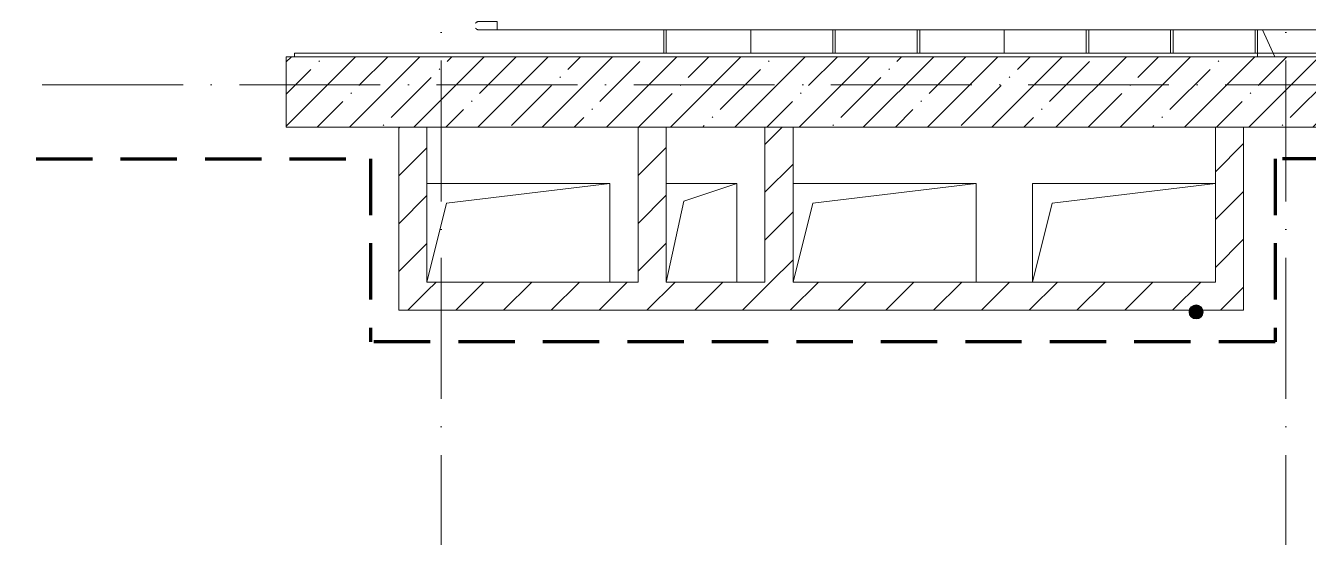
# Model space of a CAD drawing. Header units: millimetres. Extents: x -12989 to 629078, y -109036 to 555275.
# Drawn here: x 7855 to 12410, y -62021 to -60205 of the extents above; entities that cross this region are included whole.
import ezdxf

# ---------------------------------------------------------------- set-up
doc = ezdxf.new("R2010")
doc.units = ezdxf.units.MM
doc.linetypes.add('50_200_ШТРИХ_1Т_ш5_п1_п1_', pattern=[700, 500, -100, 0, -100])
doc.linetypes.add('Штриховая _2 мм - 1 мм_', pattern=[300, 200, -100])
for name, color, linetype, lineweight in [('4 -стяжа', 7, 'Continuous', 30), ('Контуры', 7, 'Continuous', 9), ('Линии подступенков', 7, 'Continuous', 9), ('Линии свеса', 7, 'Continuous', 9), ('Марки вырезов', 7, 'Continuous', 9), ('Марки стен', 7, 'Continuous', 9), ('Обобщенные модели', 7, 'Continuous', 9), ('Ограждение', 7, 'Continuous', 9), ('Оси-2', 7, '50_200_ШТРИХ_1Т_ш5_п1_п1_', 9), ('Стены', 7, 'Continuous', 9), ('Стены-1', 7, 'Continuous', 13), ('Штриховка разреза-1', 7, 'Continuous', 9)]:
    doc.layers.add(name, color=color, linetype=linetype, lineweight=lineweight)
doc.layers.add('СТ-1_1', color=7, linetype='Штриховая _2 мм - 1 мм_', lineweight=90, true_color=0x888888)
doc.layers.get('4 -стяжа').off()
pattern_1 = [(45, (0, 0), (-84.8528, 84.8528), [])]

# ---------------------------------------------------------------- blocks, each defined once
blk = doc.blocks.new('ось2эт')
at = {"layer": 'Оси-2'}
for p, q in [((9329.9, -108435.9), (9329.9, -54635.1)), ((12329.9, -108435.9), (12329.9, -54635.1)), ((-12388.8, -60415.3), (18329.9, -60415.3))]:
    blk.add_line(p, q, dxfattribs=at)
blk = doc.blocks.new('AR_Отверстие прямоугольное _в плите_ - AR_Отверстие прямоугольное _в плите_-30552566-АИ2_02_План отделки стен 2-го этажа _Часть 2_')
at = {"layer": 'Обобщенные модели'}
for p, q in [((325, 175), (-325, 175)), ((-255, 105), (325, 175)), ((325, -175), (325, 175)), ((-325, -175), (-255, 105))]:
    blk.add_line(p, q, dxfattribs=at)
blk = doc.blocks.new('AR_Отверстие прямоугольное _в плите_ - AR_Отверстие прямоугольное _в плите_-V219-АИ2_02_План отделки стен 2-го этажа _Часть 2_')
at = {"layer": 'Обобщенные модели'}
for p, q in [((325, 175), (-325, 175)), ((-325, 175), (-325, -175)), ((-255, 105), (325, 175)), ((-325, -175), (-255, 105))]:
    blk.add_line(p, q, dxfattribs=at)
blk = doc.blocks.new('AR_Отверстие прямоугольное _в плите_ - AR_Отверстие прямоугольное _в плите_-30459243-АИ2_02_План отделки стен 2-го этажа _Часть 2_')
at = {"layer": 'Обобщенные модели'}
for p, q in [((125, 175), (-125, 175)), ((-62.5, 112.5), (125, 175)), ((125, -175), (125, 175)), ((-125, -175), (-62.5, 112.5))]:
    blk.add_line(p, q, dxfattribs=at)
blk = doc.blocks.new('О_Общий_Элемент поручня_Площадочный_Двухуровневый_С подрезкой_ГОСТ 8732-78 - О_Общий_Элемент поручня_Площадочный_Двухуровневый_С подрезкой_ГОСТ 8732-78-V253-АИ2_02_План отделки стен 2-го этажа _Часть 2_')
at = {"layer": 'Ограждение'}
for p, q in [((20, 40), (0, 40)), ((0, 10), (20, 10))]:
    blk.add_line(p, q, dxfattribs=at)
at = {"layer": 'Ограждение', "flags": 128}
for points in [[(20, 40), (21.8, 40), (23.6, 40), (25.4, 40), (27.2, 40), (28.9, 40), (30.7, 40), (32.4, 40), (34.2, 40), (35.9, 40), (37.5, 40), (39.2, 40), (40.8, 40), (42.4, 40), (43.9, 40), (45.4, 40), (46.9, 40), (48.3, 40), (49.7, 40), (51, 40), (52.3, 40), (53.5, 40), (54.7, 40), (55.8, 40), (56.9, 40), (57.9, 40), (58.8, 40), (59.7, 40), (60.5, 40), (61.3, 40), (61.9, 40), (62.6, 40), (63.1, 40), (63.6, 40), (64, 40), (64.3, 40), (64.6, 40), (64.8, 40), (64.9, 40), (65, 40), (65, 40)], [(65, 40), (65, 40), (64.9, 40), (64.7, 40), (64.4, 40), (64.1, 40), (63.7, 40), (63.2, 40), (62.7, 40), (62.1, 40), (61.4, 40), (60.7, 40), (59.9, 40), (59.1, 40), (58.1, 40), (57.1, 40), (56.1, 40), (55, 40), (53.8, 40), (52.6, 40), (51.4, 40), (50, 40), (48.7, 40), (47.3, 40), (45.8, 40), (44.3, 40), (42.8, 40), (41.2, 40), (39.6, 40), (38, 40), (36.3, 40), (34.6, 40), (32.9, 40), (31.2, 40), (29.4, 40), (27.6, 40), (25.9, 40), (24.1, 40), (22.3, 40), (20.5, 40), (20, 40)], [(20, 10), (21.8, 10), (23.6, 10), (25.4, 10), (27.2, 10), (28.9, 10), (30.7, 10), (32.4, 10), (34.2, 10), (35.9, 10), (37.5, 10), (39.2, 10), (40.8, 10), (42.4, 10), (43.9, 10), (45.4, 10), (46.9, 10), (48.3, 10), (49.7, 10), (51, 10), (52.3, 10), (53.5, 10), (54.7, 10), (55.8, 10), (56.9, 10), (57.9, 10), (58.8, 10), (59.7, 10), (60.5, 10), (61.3, 10), (61.9, 10), (62.6, 10), (63.1, 10), (63.6, 10), (64, 10), (64.3, 10), (64.6, 10), (64.8, 10), (64.9, 10), (65, 10), (65, 10)], [(24.1, 10), (22.3, 10), (20.5, 10)], [(65, 10), (65, 10), (64.9, 10), (64.7, 10), (64.4, 10), (64.1, 10), (63.7, 10), (63.2, 10), (62.7, 10), (62.1, 10), (61.4, 10), (60.7, 10), (59.9, 10), (59.1, 10), (58.1, 10), (57.1, 10), (56.1, 10), (55, 10), (53.8, 10), (52.6, 10), (51.4, 10), (50, 10), (48.7, 10), (47.3, 10), (45.8, 10), (44.3, 10), (42.8, 10), (41.2, 10), (39.6, 10), (38, 10), (36.3, 10), (34.6, 10), (32.9, 10), (31.2, 10), (29.4, 10), (27.6, 10), (25.9, 10), (24.6, 10)], [(65, 40), (65.6, 40), (66.2, 40), (66.8, 39.9), (67.4, 39.8), (68, 39.7), (68.6, 39.6), (69.1, 39.4), (69.7, 39.2), (70.3, 39), (70.8, 38.8), (71.4, 38.6), (71.9, 38.3), (72.5, 38), (73, 37.7), (73.5, 37.4), (74, 37), (74.4, 36.7), (74.9, 36.3)], [(77.4, 16.5), (77, 16), (76.7, 15.6), (76.3, 15.1), (75.9, 14.7), (75.5, 14.2), (75, 13.8), (74.6, 13.4), (74.1, 13.1), (73.6, 12.7), (73.1, 12.4), (72.6, 12.1), (72.1, 11.8), (71.5, 11.5), (71, 11.2), (70.4, 11), (69.9, 10.8), (69.3, 10.6), (68.7, 10.5), (68.1, 10.3), (67.5, 10.2), (67, 10.1), (66.4, 10.1), (65.8, 10), (65.2, 10), (65, 10)], [(76.2, 35), (76.6, 34.6), (76.9, 34.1), (77.3, 33.6)]]:
    blk.add_lwpolyline(points, dxfattribs=at)
blk = doc.blocks.new('О_Элемент поручня_Пристенный_Труба_ГОСТ 8732-78 - О_Элемент поручня_Пристенный_Труба_ГОСТ 8732-78-V254-АИ2_02_План отделки стен 2-го этажа _Часть 2_')
at = {"layer": 'Ограждение'}
for p, q in [((-4500, 0), (300, 0)), ((300, 0), (300, -30))]:
    blk.add_line(p, q, dxfattribs=at)
blk = doc.blocks.new('0125-Р-ОО-Ш2-АР-о_23_10_2024_rvt-1-АИ2_02_План отделки стен 2-го этажа _Часть 2_')
at = {"layer": 'Штриховка разреза-1'}
h = blk.add_hatch(dxfattribs=at)
h.set_pattern_fill('FP_1', color=256, style=0, pattern_type=2)
h.set_pattern_definition([(45, (0, 0), (-114.04925, 114.04925), []), (45, (114.05, 0), (-114.04925, 114.04925), [201.612, -40.322, 3.353, -36.97])])
h.paths.add_polyline_path([(25400, 45650), (25400, 45900), (18850, 45900), (18850, 45650), (23915, 45650)], flags=0)
h.paths.add_polyline_path([(17250, 45650), (17250, 45900), (16950, 45900), (16950, 45650)], flags=0)
h = blk.add_hatch(dxfattribs=at)
h.set_pattern_fill('FP_3', color=256, style=0, pattern_type=2)
h.set_pattern_definition(pattern_1)
h.paths.add_polyline_path([(19350, 45000), (19350, 45650), (19250, 45650), (19250, 45000)], flags=0)
h = blk.add_hatch(dxfattribs=at)
h.set_pattern_fill('FP_3', color=256, style=0, pattern_type=2)
h.set_pattern_definition(pattern_1)
h.paths.add_polyline_path([(20100, 45100), (20200, 45100), (20200, 45650), (20100, 45650)], flags=0)
h = blk.add_hatch(dxfattribs=at)
h.set_pattern_fill('FP_3', color=256, style=0, pattern_type=2)
h.set_pattern_definition(pattern_1)
h.paths.add_polyline_path([(20650, 45100), (20650, 45650), (20550, 45650), (20550, 45100)], flags=0)
h = blk.add_hatch(dxfattribs=at)
h.set_pattern_fill('FP_3', color=256, style=0, pattern_type=2)
h.set_pattern_definition(pattern_1)
h.paths.add_polyline_path([(22250, 45000), (22250, 45650), (22150, 45650), (22150, 45000)], flags=0)
h = blk.add_hatch(dxfattribs=at)
h.set_pattern_fill('FP_3', color=256, style=0, pattern_type=2)
h.set_pattern_definition(pattern_1)
h.paths.add_polyline_path([(22150, 45000), (22150, 45100), (19350, 45100), (19350, 45000), (20187, 45000)], flags=0)
at = {"layer": 'Контуры'}
for p, q in [((20200, 45995), (20200, 45912)), ((22300, 45900), (22361.4, 45900))]:
    blk.add_line(p, q, dxfattribs=at)
at = {"layer": 'Линии подступенков'}
for p, q in [((20200, 45995), (20200, 45912)), ((20500, 45995), (20500, 45912)), ((20800, 45995), (20800, 45912)), ((21100, 45995), (21100, 45912)), ((21400, 45995), (21400, 45912)), ((21700, 45995), (21700, 45912)), ((22000, 45995), (22000, 45912)), ((22300, 45995), (22300, 45900))]:
    blk.add_line(p, q, dxfattribs=at)
at = {"layer": 'Линии свеса'}
for p, q in [((20500, 45995), (20500, 45912)), ((20800, 45995), (20800, 45912)), ((21100, 45995), (21100, 45912)), ((21400, 45995), (21400, 45912)), ((21700, 45995), (21700, 45912)), ((22000, 45995), (22000, 45912)), ((22300, 45995), (22300, 45900))]:
    blk.add_line(p, q, dxfattribs=at)
at = {"layer": 'Марки вырезов'}
blk.add_line((22361.4, 45900), (22317.1, 45995), dxfattribs=at)
at = {"layer": 'Стены-1'}
for p, q in [((25400, 45900), (18850, 45900)), ((18850, 45900), (18850, 45650)), ((18850, 45650), (25400, 45650)), ((19350, 45650), (19250, 45650)), ((19250, 45650), (19250, 45000)), ((19350, 45100), (19350, 45650)), ((20200, 45650), (20100, 45650)), ((20100, 45650), (20100, 45100)), ((20200, 45100), (20200, 45650)), ((20650, 45650), (20550, 45650)), ((20550, 45650), (20550, 45100)), ((20650, 45100), (20650, 45650)), ((22250, 45650), (22150, 45650)), ((22150, 45650), (22150, 45100)), ((22250, 45000), (22250, 45650)), ((20100, 45100), (19350, 45100)), ((20550, 45100), (20200, 45100)), ((22150, 45100), (20650, 45100)), ((19250, 45000), (19350, 45000)), ((19350, 45000), (22150, 45000)), ((22150, 45000), (22250, 45000))]:
    blk.add_line(p, q, dxfattribs=at)
at = {"rotation": 180}
for name, p in [('О_Общий_Элемент поручня_Площадочный_Двухуровневый_С подрезкой_ГОСТ 8732-78 - О_Общий_Элемент поручня_Площадочный_Двухуровневый_С подрезкой_ГОСТ 8732-78-V253-АИ2_02_План отделки стен 2-го этажа _Часть 2_', (19600, 46035)), ('О_Элемент поручня_Пристенный_Труба_ГОСТ 8732-78 - О_Элемент поручня_Пристенный_Труба_ГОСТ 8732-78-V254-АИ2_02_План отделки стен 2-го этажа _Часть 2_', (19900, 45995))]:
    blk.add_blockref(name, p, dxfattribs=at)
for name, p in [('AR_Отверстие прямоугольное _в плите_ - AR_Отверстие прямоугольное _в плите_-30552566-АИ2_02_План отделки стен 2-го этажа _Часть 2_', (19675, 45275)), ('AR_Отверстие прямоугольное _в плите_ - AR_Отверстие прямоугольное _в плите_-30459243-АИ2_02_План отделки стен 2-го этажа _Часть 2_', (20325, 45275)), ('AR_Отверстие прямоугольное _в плите_ - AR_Отверстие прямоугольное _в плите_-30552566-АИ2_02_План отделки стен 2-го этажа _Часть 2_', (20975, 45275)), ('AR_Отверстие прямоугольное _в плите_ - AR_Отверстие прямоугольное _в плите_-V219-АИ2_02_План отделки стен 2-го этажа _Часть 2_', (21825, 45275))]:
    blk.add_blockref(name, p)
blk = doc.blocks.new('2ч2эт')
at = {"layer": 'Марки стен'}
h = blk.add_hatch(color=256, dxfattribs=at)
edge = h.paths.add_edge_path(flags=0)
edge.add_arc((12011.4, -61221.3), 25, 0, 360)
blk.add_circle((12011.4, -61221.3), 25, dxfattribs=at)
at = {"layer": 'СТ-1_1'}
for p, q in [((7291.9, -60677.3), (9079.9, -60677.3)), ((9079.9, -60677.3), (9079.9, -61327.3)), ((12291.9, -60677.3), (12291.9, -61327.3)), ((15217.9, -60677.3), (12291.9, -60677.3)), ((12291.9, -61327.3), (9079.9, -61327.3))]:
    blk.add_line(p, q, dxfattribs=at)
at = {"layer": 'Стены'}
for p, q in [((10120.9, -60303.3), (10120.9, -60220.3)), ((10129.9, -60220.3), (10129.9, -60303.3)), ((10720.9, -60303.3), (10720.9, -60220.3)), ((10729.9, -60220.3), (10729.9, -60303.3)), ((11020.9, -60303.3), (11020.9, -60220.3)), ((11029.9, -60220.3), (11029.9, -60303.3)), ((11620.9, -60303.3), (11620.9, -60220.3)), ((11629.9, -60220.3), (11629.9, -60303.3)), ((11920.9, -60303.3), (11920.9, -60220.3)), ((11929.9, -60220.3), (11929.9, -60303.3)), ((12220.9, -60303.3), (12220.9, -60220.3)), ((12229.9, -60220.3), (12229.9, -60303.3))]:
    blk.add_line(p, q, dxfattribs=at)
at = {"layer": 'Стены-1'}
for p, q in [((15567.9, -60303.3), (8809.9, -60303.3)), ((8809.9, -60303.3), (8809.9, -60315.3)), ((8809.9, -60315.3), (15329.9, -60315.3))]:
    blk.add_line(p, q, dxfattribs=at)
blk.add_blockref('0125-Р-ОО-Ш2-АР-о_23_10_2024_rvt-1-АИ2_02_План отделки стен 2-го этажа _Часть 2_', (-10070.1, -106215.3))

msp = doc.modelspace()

# ---------------------------------------------------------------- block references
at = {"layer": '4 -стяжа'}
for name in ['ось2эт', '2ч2эт']:
    msp.add_blockref(name, (0, 0), dxfattribs=at)

doc.saveas('drawing.dxf')
